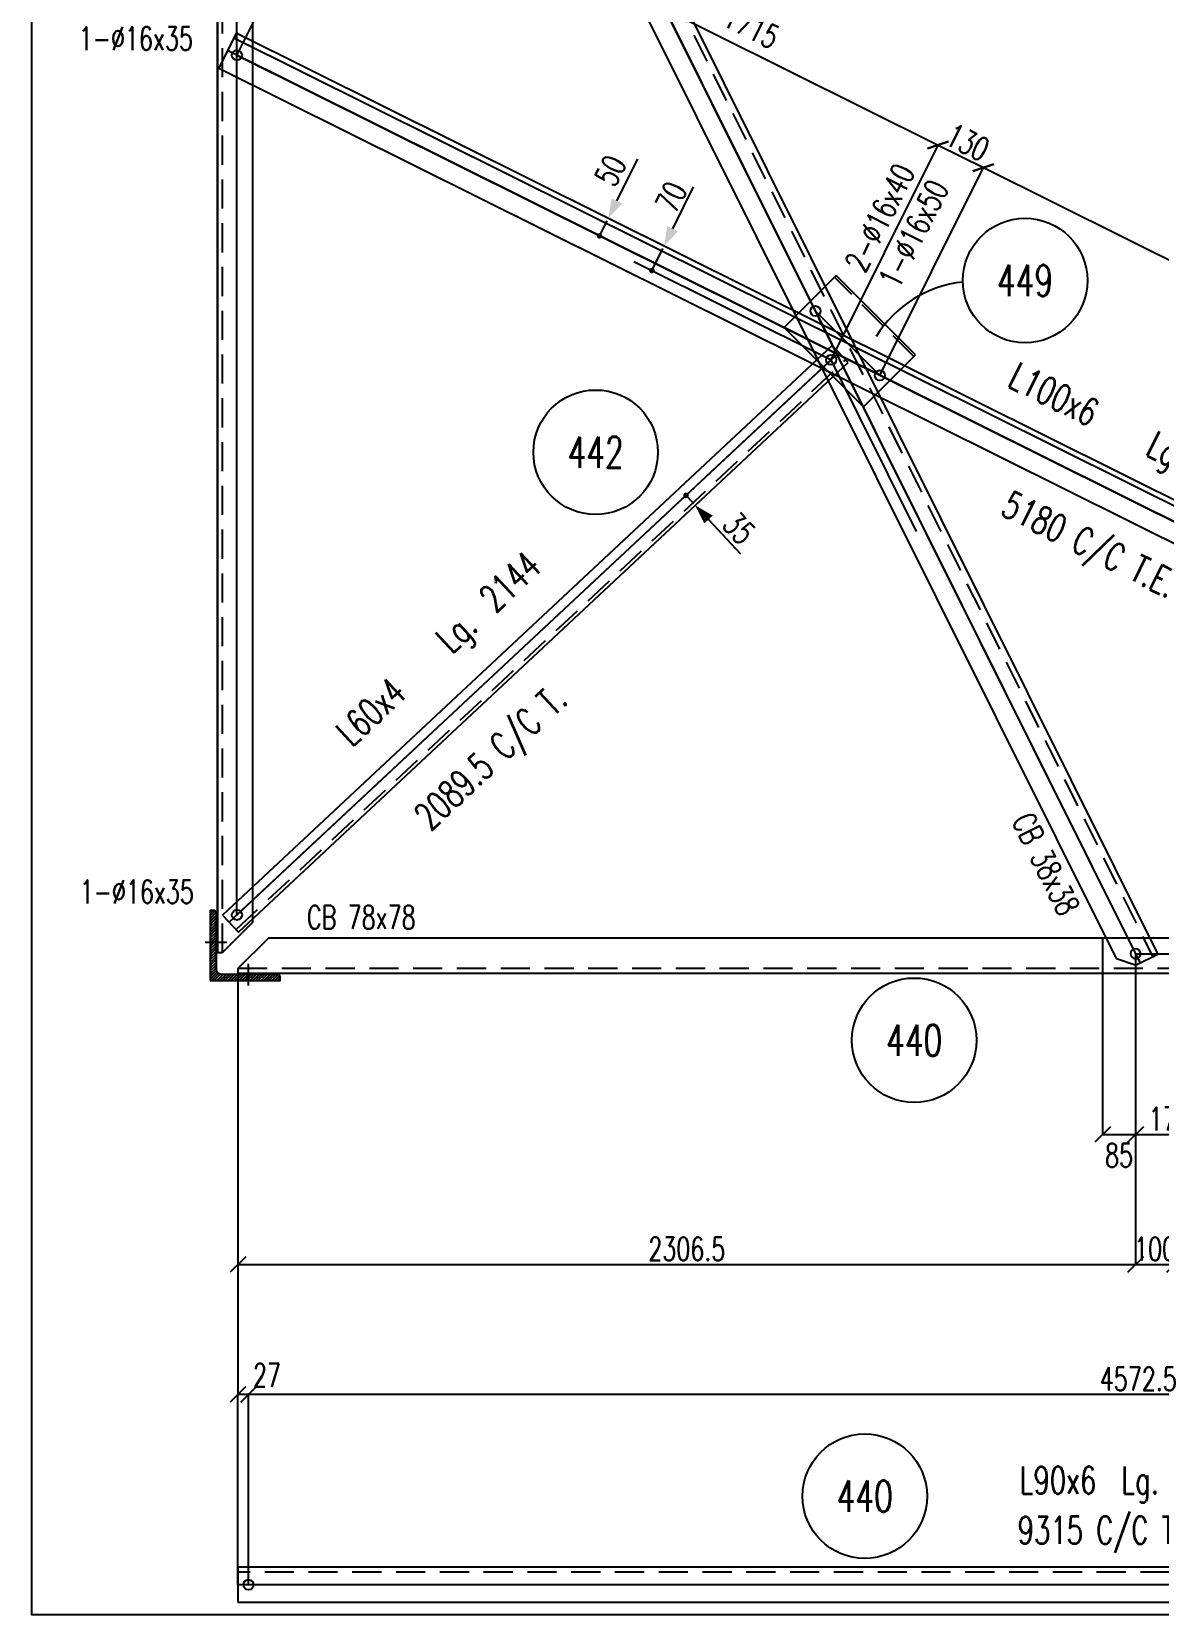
# Model space of a CAD drawing. Extents: x 161763 to 177983, y -163675 to -152195.
# Drawn here: x 161763 to 164660, y -163675 to -159608 of the extents above; entities that cross this region are included whole.
import ezdxf
from ezdxf.enums import TextEntityAlignment as Align

# ---------------------------------------------------------------- set-up
doc = ezdxf.new("R2010")
doc.units = 0
doc.header["$LTSCALE"] = 150
doc.header["$MEASUREMENT"] = 0
doc.linetypes.add('DASHED', pattern=[0.75, 0.5, -0.25])
doc.layers.get('0').update_dxf_attribs({"linetype": 'CONTINUOUS'})
doc.layers.get('DEFPOINTS').update_dxf_attribs({"linetype": 'CONTINUOUS'})
for name, color, linetype in [('ASSI', 6, 'CONTINUOUS'), ('BOLLINI_1', 7, 'CONTINUOUS'), ('FORI', 2, 'CONTINUOUS'), ('LINEA_ANG', 2, 'CONTINUOUS'), ('LINEE_PIASTRE', 2, 'CONTINUOUS'), ('LS', 7, 'CONTINUOUS'), ('PIASTRE', 5, 'CONTINUOUS'), ('QT_MAL', 7, 'CONTINUOUS'), ('QT_MPR', 7, 'CONTINUOUS'), ('TRAT-Y', 7, 'DASHED')]:
    doc.layers.add(name, color=color, linetype=linetype)
doc.styles.add('QUOTE', font='ROMANS8.SHX', dxfattribs={"width": 0.7})
doc.styles.add('RQL', font='ROMANS8.SHX', dxfattribs={"width": 0.7})
doc.styles.add('RS', font='ROMANS8.shx', dxfattribs={"width": 0.7})
doc.styles.get("Standard").update_dxf_attribs({"font": 'ROMANS8.SHX', "width": 0.7})
doc.dimstyles.new('FRECCE1', dxfattribs={"dimtxt": 60, "dimasz": 6.6667, "dimexe": 0, "dimexo": 0, "dimgap": 1, "dimtad": 1, "dimzin": 0, "dimdsep": 46, "dimtxsty": 'RS', "dimblk1": 'QUOTP', "dimblk2": 'QUOTF', "dimsah": 1, "dimcen": 0, "dimclrd": 2, "dimclre": 2, "dimclrt": 7, "dimadec": 0, "dimazin": 0, "dimtfac": 1, "dimtix": 1, "dimtmove": 2, "dimatfit": 3, "dimldrblk": 'QUOTP', "dimfxl": 1, "dimtolj": 1, "dimtzin": 0, "dimarcsym": 0})
doc.dimstyles.new('TRATTO', dxfattribs={"dimscale": 0, "dimtxt": 60, "dimasz": 40, "dimexe": 0, "dimexo": 0, "dimgap": 10, "dimtad": 1, "dimrnd": 0.5, "dimdsep": 46, "dimtxsty": 'RS', "dimblk1": 'OBLIQUE', "dimblk2": 'OBLIQUE', "dimsah": 1, "dimcen": 0.09, "dimclrd": 2, "dimclre": 2, "dimclrt": 7, "dimadec": 0, "dimazin": 0, "dimtfac": 1, "dimtix": 1, "dimtmove": 2, "dimatfit": 3, "dimfxl": 1, "dimtolj": 1, "dimtzin": 0, "dimarcsym": 0})

# ---------------------------------------------------------------- blocks, each defined once
blk = doc.blocks.new('ASSE98')
blk.add_line((0, 0), (1, 0))
at = {"color": 7, "style": 'QUOTE', "width": 0.5, "flags": 1}
for tag, p in [('TI', (1.38308, 6.82731)), ('DI_S', (1.38308, 6.42178)), ('D_S', (1.38308, 6.02092)), ('E_S', (1.38308, 5.68065)), ('NFORI', (1.36454, 5.29792)), ('ALAR', (1.36349, 4.93246)), ('FAM', (1.3775, 4.54645)), ('ALA', (1.38308, 4.19257)), ('DISP2', (1.38308, 3.84971)), ('DISP1', (1.38308, 3.50686)), ('PINZAF', (1.38308, 3.164)), ('PINZAI', (1.38308, 2.82114)), ('TRP', (1.38308, 2.47829)), ('NP', (1.38308, 2.13543)), ('SV', (1.38308, 1.79257)), ('PESO', (1.38308, 1.44971)), ('QUA', (1.38308, 1.10686)), ('LUN', (1.38308, 0.764)), ('PROF', (1.38308, 0.42114)), ('POS', (1.38308, 0.07829))]:
    blk.add_attdef(tag, p, '', height=0.2, dxfattribs=at)
at = {"color": 7, "flags": 1}
for tag, p in [('LAV1', (3.07431, 6.82847)), ('LAV2', (3.07431, 6.49513)), ('LAV3', (3.07431, 6.1618)), ('LAV4', (3.07431, 5.82847)), ('LAV5', (3.07431, 5.49513)), ('LAV6', (3.07431, 5.1618)), ('LAV7', (3.07431, 4.82847)), ('LAV8', (3.07431, 4.49513)), ('LAV9', (3.07431, 4.1618)), ('LAV10', (3.07431, 3.82847))]:
    blk.add_attdef(tag, p, '', height=0.2, dxfattribs=at)
blk = doc.blocks.new('16')
blk.add_circle((0, 0), 1)
blk = doc.blocks.new('_OBLIQUE')
at = {"color": 0, "linetype": 'ByBlock'}
blk.add_line((-0.5, -0.5), (0.5, 0.5), dxfattribs=at)
blk = doc.blocks.new('*D14')
at = {"layer": 'DEFPOINTS', "color": 0, "transparency": 16777216}
for p in [(164599.1, -161977.7), (164699.1, -162524.4), (164699.1, -162776.3)]:
    blk.add_point(p, dxfattribs=at)
at = {"layer": 'QT_MPR', "color": 2, "lineweight": -2, "transparency": 16777216}
for p, q in [((164599.1, -161977.7), (164599.1, -162776.3)), ((164699.1, -162524.4), (164699.1, -162776.3)), ((164599.1, -162776.3), (164699.1, -162776.3))]:
    blk.add_line(p, q, dxfattribs=at)
at = {"layer": 'QT_MPR', "color": 2, "lineweight": -2, "transparency": 16777216, "xscale": 40, "yscale": 40, "zscale": 40, "rotation": 180}
blk.add_blockref('_OBLIQUE', (164599.1, -162776.3), dxfattribs=at)
at = {"layer": 'QT_MPR', "color": 2, "lineweight": -2, "transparency": 16777216, "xscale": 40, "yscale": 40, "zscale": 40}
blk.add_blockref('_OBLIQUE', (164699.1, -162776.3), dxfattribs=at)
at = {"layer": 'QT_MPR', "color": 7, "transparency": 16777216, "insert": (164649.1, -162736.3), "char_height": 60, "attachment_point": 5, "style": 'RS'}
blk.add_mtext('\\A1;100', dxfattribs=at)
blk = doc.blocks.new('*D20')
at = {"layer": 'DEFPOINTS', "color": 0, "transparency": 16777216}
for p in [(164599.1, -161977.7), (162292.8, -162027.7), (164599.1, -162776.3)]:
    blk.add_point(p, dxfattribs=at)
at = {"layer": 'QT_MPR', "color": 2, "lineweight": -2, "transparency": 16777216}
for p, q in [((164599.1, -161977.7), (164599.1, -162776.3)), ((162292.8, -162027.7), (162292.8, -162776.3)), ((162292.8, -162776.3), (164599.1, -162776.3))]:
    blk.add_line(p, q, dxfattribs=at)
at = {"layer": 'QT_MPR', "color": 2, "lineweight": -2, "transparency": 16777216, "xscale": 40, "yscale": 40, "zscale": 40, "rotation": 180}
blk.add_blockref('_OBLIQUE', (162292.8, -162776.3), dxfattribs=at)
at = {"layer": 'QT_MPR', "color": 2, "lineweight": -2, "transparency": 16777216, "xscale": 40, "yscale": 40, "zscale": 40}
blk.add_blockref('_OBLIQUE', (164599.1, -162776.3), dxfattribs=at)
at = {"layer": 'QT_MPR', "color": 7, "transparency": 16777216, "insert": (163446, -162736.3), "char_height": 60, "attachment_point": 5, "style": 'RS'}
blk.add_mtext('\\A1;2306.5', dxfattribs=at)
blk = doc.blocks.new('*D25')
at = {"layer": 'DEFPOINTS', "color": 0, "transparency": 16777216}
for p in [(162319.8, -163110.4), (162319.8, -163599.4), (166892.1, -163599.4)]:
    blk.add_point(p, dxfattribs=at)
at = {"layer": 'QT_MPR', "color": 2, "lineweight": -2, "transparency": 16777216}
for p, q in [((162319.8, -163599.4), (162319.8, -163110.4)), ((166892.1, -163110.4), (162319.8, -163110.4)), ((166892.1, -163599.4), (166892.1, -163110.4))]:
    blk.add_line(p, q, dxfattribs=at)
at = {"layer": 'QT_MPR', "color": 2, "lineweight": -2, "transparency": 16777216, "xscale": 40, "yscale": 40, "zscale": 40, "rotation": 180}
blk.add_blockref('_OBLIQUE', (162319.8, -163110.4), dxfattribs=at)
at = {"layer": 'QT_MPR', "color": 2, "lineweight": -2, "transparency": 16777216, "xscale": 40, "yscale": 40, "zscale": 40}
blk.add_blockref('_OBLIQUE', (166892.1, -163110.4), dxfattribs=at)
at = {"layer": 'QT_MPR', "color": 7, "transparency": 16777216, "insert": (164605.9, -163070.4), "char_height": 60, "attachment_point": 5, "style": 'RS'}
blk.add_mtext('\\A1;4572.5', dxfattribs=at)
blk = doc.blocks.new('*D27')
at = {"layer": 'DEFPOINTS', "color": 0, "transparency": 16777216}
for p in [(162292.3, -163110.4), (162292.3, -163599.4), (162319.8, -163599.4)]:
    blk.add_point(p, dxfattribs=at)
at = {"layer": 'QT_MPR', "color": 2, "lineweight": -2, "transparency": 16777216}
for p, q in [((162292.3, -163599.4), (162292.3, -163110.4)), ((162319.8, -163110.4), (162292.3, -163110.4)), ((162319.8, -163599.4), (162319.8, -163110.4))]:
    blk.add_line(p, q, dxfattribs=at)
at = {"layer": 'QT_MPR', "color": 2, "lineweight": -2, "transparency": 16777216, "xscale": 40, "yscale": 40, "zscale": 40, "rotation": 180}
blk.add_blockref('_OBLIQUE', (162292.3, -163110.4), dxfattribs=at)
at = {"layer": 'QT_MPR', "color": 2, "lineweight": -2, "transparency": 16777216, "xscale": 40, "yscale": 40, "zscale": 40}
blk.add_blockref('_OBLIQUE', (162319.8, -163110.4), dxfattribs=at)
at = {"layer": 'QT_MPR', "color": 7, "transparency": 16777216, "insert": (162367.4, -163061.2), "char_height": 60, "attachment_point": 5, "style": 'RS'}
blk.add_mtext('\\A1;27', dxfattribs=at)
blk = doc.blocks.new('*D33')
at = {"layer": 'DEFPOINTS', "color": 0, "transparency": 16777216}
for p in [(164514.1, -161937.7), (164599.1, -161977.7), (164599.1, -162442.3)]:
    blk.add_point(p, dxfattribs=at)
at = {"layer": 'LS', "color": 2, "lineweight": -2, "transparency": 16777216}
for p, q in [((164514.1, -161937.7), (164514.1, -162442.3)), ((164599.1, -161977.7), (164599.1, -162442.3)), ((164514.1, -162442.3), (164599.1, -162442.3))]:
    blk.add_line(p, q, dxfattribs=at)
at = {"layer": 'LS', "color": 2, "lineweight": -2, "transparency": 16777216, "xscale": 40, "yscale": 40, "zscale": 40, "rotation": 180}
blk.add_blockref('_OBLIQUE', (164514.1, -162442.3), dxfattribs=at)
at = {"layer": 'LS', "color": 2, "lineweight": -2, "transparency": 16777216, "xscale": 40, "yscale": 40, "zscale": 40}
blk.add_blockref('_OBLIQUE', (164599.1, -162442.3), dxfattribs=at)
at = {"layer": 'LS', "color": 7, "transparency": 16777216, "insert": (164556.6, -162495.8), "char_height": 60, "attachment_point": 5, "style": 'RS'}
blk.add_mtext('\\A1;85', dxfattribs=at)
blk = doc.blocks.new('*D34')
at = {"layer": 'DEFPOINTS', "color": 0, "transparency": 16777216}
for p in [(164774.2, -161937.7), (164599.1, -161977.7), (164774.2, -162442.3)]:
    blk.add_point(p, dxfattribs=at)
at = {"layer": 'LS', "color": 2, "lineweight": -2, "transparency": 16777216}
for p, q in [((164774.2, -161937.7), (164774.2, -162442.3)), ((164599.1, -161977.7), (164599.1, -162442.3)), ((164599.1, -162442.3), (164774.2, -162442.3))]:
    blk.add_line(p, q, dxfattribs=at)
at = {"layer": 'LS', "color": 2, "lineweight": -2, "transparency": 16777216, "xscale": 40, "yscale": 40, "zscale": 40, "rotation": 180}
blk.add_blockref('_OBLIQUE', (164599.1, -162442.3), dxfattribs=at)
at = {"layer": 'LS', "color": 2, "lineweight": -2, "transparency": 16777216, "xscale": 40, "yscale": 40, "zscale": 40}
blk.add_blockref('_OBLIQUE', (164774.2, -162442.3), dxfattribs=at)
at = {"layer": 'LS', "color": 7, "transparency": 16777216, "insert": (164686.7, -162402.3), "char_height": 60, "attachment_point": 5, "style": 'RS'}
blk.add_mtext('\\A1;175', dxfattribs=at)
blk = doc.blocks.new('QUOTP')
at = {"layer": 'ASSI', "color": 2, "const_width": 1.07}
blk.add_lwpolyline([(-0.53, 0, 1), (0.53, 0, 1)], format="xyb", close=True, dxfattribs=at)
blk = doc.blocks.new('QUOTF')
at = {"layer": 'LS', "color": 2}
blk.add_line((7.5, 0), (25.5, 0), dxfattribs=at)
blk.add_solid([(7.5, 2.25), (0, 0), (7.5, -2.25)], dxfattribs=at)
blk = doc.blocks.new('*D69')
at = {"layer": 'DEFPOINTS', "color": 0, "transparency": 16777216}
for p in [(163387.3, -160159.2), (163387.3, -160159.2), (163356.1, -160221.9)]:
    blk.add_point(p, dxfattribs=at)
at = {"layer": 'QT_MAL', "color": 2, "lineweight": -2, "transparency": 16777216}
for p, q in [((163359.1, -160215.9), (163384.3, -160165.2)), ((163387.3, -160159.2), (163387.3, -160159.2))]:
    blk.add_line(p, q, dxfattribs=at)
at = {"layer": 'QT_MAL', "color": 2, "lineweight": -2, "transparency": 16777216, "xscale": 6.6667, "yscale": 6.6667, "zscale": 6.6667}
for name, p, rotation in [('QUOTF', (163387.3, -160159.2), 63.52893555118408), ('QUOTP', (163356.1, -160221.9), 243.5289355511841)]:
    blk.add_blockref(name, p, dxfattribs=dict(at, rotation=rotation))
at = {"layer": 'QT_MAL', "color": 7, "transparency": 16777216, "insert": (163406, -160033.1), "char_height": 60, "attachment_point": 5, "rotation": 63.5289, "style": 'RS'}
blk.add_mtext('\\A1;70', dxfattribs=at)
blk = doc.blocks.new('*D70')
at = {"layer": 'DEFPOINTS', "color": 0, "transparency": 16777216}
for p in [(163244.1, -160087.9), (163244.1, -160087.9), (163221.8, -160132.7)]:
    blk.add_point(p, dxfattribs=at)
at = {"layer": 'QT_MAL', "color": 2, "lineweight": -2, "transparency": 16777216}
for p, q in [((163224.8, -160126.7), (163241.2, -160093.9)), ((163244.1, -160087.9), (163244.1, -160087.9))]:
    blk.add_line(p, q, dxfattribs=at)
at = {"layer": 'QT_MAL', "color": 2, "lineweight": -2, "transparency": 16777216, "xscale": 6.6667, "yscale": 6.6667, "zscale": 6.6667}
for name, p, rotation in [('QUOTF', (163244.1, -160087.9), 63.52893555118408), ('QUOTP', (163221.8, -160132.7), 243.5289355511841)]:
    blk.add_blockref(name, p, dxfattribs=dict(at, rotation=rotation))
at = {"layer": 'QT_MAL', "color": 7, "transparency": 16777216, "insert": (163250, -159965.2), "char_height": 60, "attachment_point": 5, "rotation": 63.5289, "style": 'RS'}
blk.add_mtext('\\A1;50', dxfattribs=at)
blk = doc.blocks.new('xxx')
blk.add_circle((0, 0), 8)
at = {"color": 3, "style": 'RQL', "width": 0.7}
blk.add_attdef('POS', text='', height=4, dxfattribs=at).set_placement((0, 0), align=Align.MIDDLE)
at = {"style": 'RQL', "width": 0.7, "flags": 1}
for tag, p in [('POS1', (-0.39, -5.42)), ('TIPO', (-0.39, -8.66))]:
    blk.add_attdef(tag, p, '', height=2, dxfattribs=at)
blk = doc.blocks.new('*D35')
at = {"layer": 'DEFPOINTS', "color": 0, "transparency": 16777216}
for p in [(162290.2, -159668.8), (164091.5, -159899.3), (163816.7, -160451.2)]:
    blk.add_point(p, dxfattribs=at)
at = {"layer": 'QT_MPR', "color": 2, "lineweight": -2, "transparency": 16777216}
for p, q in [((162290.2, -159668.8), (162556.1, -159134.7)), ((162556.1, -159134.7), (164091.5, -159899.3)), ((163816.7, -160451.2), (164091.5, -159899.3))]:
    blk.add_line(p, q, dxfattribs=at)
at = {"layer": 'QT_MPR', "color": 2, "lineweight": -2, "transparency": 16777216, "xscale": 40, "yscale": 40, "zscale": 40}
for p, rotation in [((162556.1, -159134.7), 153.5289355511841), ((164091.5, -159899.3), 333.5289355511841)]:
    blk.add_blockref('_OBLIQUE', p, dxfattribs=dict(at, rotation=rotation))
at = {"layer": 'QT_MPR', "color": 7, "transparency": 16777216, "insert": (163611.8, -159595.6), "char_height": 60, "attachment_point": 5, "rotation": 333.5289, "style": 'RS'}
blk.add_mtext('\\A1;1715', dxfattribs=at)
blk = doc.blocks.new('*D36')
at = {"layer": 'DEFPOINTS', "color": 0, "transparency": 16777216}
for p in [(163942, -160491.3), (165645.3, -160672.9), (165379.3, -161207)]:
    blk.add_point(p, dxfattribs=at)
at = {"layer": 'QT_MPR', "color": 2, "lineweight": -2, "transparency": 16777216}
for p, q in [((163942, -160491.3), (164207.9, -159957.2)), ((164207.9, -159957.2), (165645.3, -160672.9)), ((165379.3, -161207), (165645.3, -160672.9))]:
    blk.add_line(p, q, dxfattribs=at)
at = {"layer": 'QT_MPR', "color": 2, "lineweight": -2, "transparency": 16777216, "xscale": 40, "yscale": 40, "zscale": 40}
for p, rotation in [((164207.9, -159957.2), 153.5289355511841), ((165645.3, -160672.9), 333.5289355511841)]:
    blk.add_blockref('_OBLIQUE', p, dxfattribs=dict(at, rotation=rotation))
at = {"layer": 'QT_MPR', "color": 7, "transparency": 16777216, "insert": (164886.2, -160250.3), "char_height": 60, "attachment_point": 5, "rotation": 333.5289, "style": 'RS'}
blk.add_mtext('\\A1;1606', dxfattribs=at)
blk = doc.blocks.new('bull')
at = {"style": 'RS', "width": 0.7, "flags": 1}
for tag, p in [('NN', (-12.25, 0)), ('DIAMETRO', (0, -4.86)), ('SERRAGGIO', (0, -9.71)), ('LUNGHEZZA', (0, -14.57)), ('NB', (0, -19.43)), ('TIPO', (0, -24.12)), ('EL', (-0.14, -29))]:
    blk.add_attdef(tag, p, '', height=3, dxfattribs=at)
at = {"style": 'RS', "width": 0.7}
blk.add_attdef('BULLONE', (0, 0), '', height=3, dxfattribs=at)
blk = doc.blocks.new('MRKR_98')
blk.add_point((0, 0))
at = {"color": 7, "style": 'QUOTE', "width": 0.5, "flags": 1}
for tag, p in [('TI', (3.73, 6.83)), ('DI_S', (3.73, 6.42)), ('D_S', (3.73, 6.02)), ('AUX2', (3.71, 4.93)), ('NFORI', (3.72, 5.3)), ('AUX1', (3.73, 4.19)), ('E_S', (3.73, 5.68)), ('FAM', (3.73, 4.55)), ('COMMESSA', (3.73, 3.85)), ('MD', (3.73, 3.51)), ('MP', (3.73, 3.16)), ('LARGHEZZA', (3.73, 2.82)), ('SPESSORE', (3.73, 2.48)), ('NP', (3.73, 2.14)), ('SV', (3.73, 1.79)), ('PESO', (3.73, 1.45)), ('QUA', (3.73, 1.11)), ('LUN', (3.73, 0.76)), ('PROF', (3.73, 0.42)), ('POS', (3.73, 0.08))]:
    blk.add_attdef(tag, p, '', height=0.2, dxfattribs=at)
at = {"color": 7, "flags": 1}
for tag, p in [('LAV1', (5.26, 6.88)), ('LAV2', (5.26, 6.55)), ('LAV3', (5.26, 6.21)), ('LAV4', (5.26, 5.88)), ('LAV5', (5.26, 5.55)), ('LAV6', (5.26, 5.21)), ('LAV7', (5.26, 4.88)), ('LAV8', (5.26, 4.55)), ('LAV9', (5.26, 4.21)), ('LAV10', (5.26, 3.88))]:
    blk.add_attdef(tag, p, '', height=0.2, dxfattribs=at)
blk = doc.blocks.new('*D84')
at = {"layer": 'DEFPOINTS', "color": 0, "transparency": 16777216}
for p in [(164207.9, -159957.2), (163816.7, -160451.2), (163942, -160491.3)]:
    blk.add_point(p, dxfattribs=at)
at = {"layer": 'QT_MPR', "color": 2, "lineweight": -2, "transparency": 16777216}
for p, q in [((163816.7, -160451.2), (164091.5, -159899.3)), ((164091.5, -159899.3), (164207.9, -159957.2)), ((163942, -160491.3), (164207.9, -159957.2))]:
    blk.add_line(p, q, dxfattribs=at)
at = {"layer": 'QT_MPR', "color": 2, "lineweight": -2, "transparency": 16777216, "xscale": 40, "yscale": 40, "zscale": 40}
for p, rotation in [((164091.5, -159899.3), 153.528935551184), ((164207.9, -159957.2), 333.528935551184)]:
    blk.add_blockref('_OBLIQUE', p, dxfattribs=dict(at, rotation=rotation))
at = {"layer": 'QT_MPR', "color": 7, "transparency": 16777216, "insert": (164167.5, -159892.4), "char_height": 60, "attachment_point": 5, "rotation": 333.5289, "style": 'RS'}
blk.add_mtext('\\A1;130', dxfattribs=at)
blk = doc.blocks.new('*D85')
at = {"layer": 'DEFPOINTS', "color": 0, "transparency": 16777216}
for p in [(163443.7, -160799.9), (163467.6, -160825.4), (163467.6, -160825.4)]:
    blk.add_point(p, dxfattribs=at)
at = {"layer": 'QT_MAL', "color": 2, "lineweight": -2, "transparency": 16777216}
blk.add_line((163448.2, -160804.7), (163463, -160820.6), dxfattribs=at)
at = {"layer": 'QT_MAL', "color": 2, "lineweight": -2, "transparency": 16777216, "xscale": 6.6667, "yscale": 6.6667, "zscale": 6.6667}
for name, p, rotation in [('QUOTP', (163443.7, -160799.9), 133.0683386357119), ('QUOTF', (163467.6, -160825.4), 313.0683386357119)]:
    blk.add_blockref(name, p, dxfattribs=dict(at, rotation=rotation))
at = {"layer": 'QT_MAL', "color": 7, "transparency": 16777216, "insert": (163580, -160884.3), "char_height": 60, "attachment_point": 5, "rotation": 313.0683, "style": 'RS'}
blk.add_mtext('\\A1;35', dxfattribs=at)

msp = doc.modelspace()

# ---------------------------------------------------------------- hatches: boundary and pattern name
at = {"layer": 'LS'}
h = msp.add_hatch(dxfattribs=at)
h.set_pattern_fill('_U', color=6, scale=5, angle=45, style=0, pattern_type=0)
h.set_pattern_definition([(45, (62756.58, -43231.062), (-3.5355339, 3.5355339), [])])
edge = h.paths.add_edge_path()
edge.add_line((162221.189, -162046.703), (162401.189, -162046.703))
edge.add_line((162401.189, -162046.703), (162401.189, -162036.703))
edge.add_arc((162395.189, -162036.703), 6, 0, 90)
edge.add_line((162395.189, -162030.703), (162249.189, -162030.703))
edge.add_arc((162249.189, -162018.703), 12, 180, 270, ccw=False)
edge.add_line((162237.189, -162018.703), (162237.189, -161872.703))
edge.add_arc((162231.189, -161872.703), 6, 0, 90)
edge.add_line((162231.189, -161866.703), (162221.189, -161866.703))
edge.add_line((162221.189, -161866.703), (162221.189, -162046.703))

# ---------------------------------------------------------------- linework, layer by layer
at = {"layer": 'LINEA_ANG'}
for p, q in [((162240.189, -161975.096), (162240.189, -152606.096)), ((162330.189, -152684.096), (162330.189, -161897.096)), ((162322.912, -157294.372), (164655.945, -161979.637)), ((164549.491, -161990.195), (162254.346, -157381.019)), ((162288.255, -159611.947), (162243.68, -159701.463)), ((166973.52, -161944.98), (162288.255, -159611.947)), ((162243.68, -159701.463), (166894.93, -162017.558)), ((163819.67, -160414.196), (162253.393, -161878.27)), ((163860.642, -160458.029), (163819.67, -160414.196)), ((162294.365, -161922.103), (163860.642, -160458.029)), ((162253.393, -161878.27), (162294.365, -161922.103)), ((162330.189, -161897.096), (162252.189, -161975.096)), ((162370.796, -161937.703), (162292.796, -162015.703)), ((171583.796, -161937.703), (162370.796, -161937.703)), ((162252.189, -161975.096), (162240.189, -161975.096)), ((164549.491, -161990.195), (164600.445, -162007.273)), ((164655.945, -161979.637), (164600.445, -162007.273)), ((162292.796, -162015.703), (162292.796, -162027.703)), ((162292.796, -162027.703), (171661.796, -162027.703)), ((171661.332, -163554.359), (162292.332, -163554.359)), ((162292.332, -163554.359), (162292.332, -163644.359)), ((162292.332, -163644.359), (171661.332, -163644.359))]:
    msp.add_line(p, q, dxfattribs=at)
at = {"layer": 'LINEA_ANG', "color": 2}
msp.add_line((166967.28, -161957.512), (162282.015, -159624.479), dxfattribs=at)
at = {"layer": 'LINEE_PIASTRE'}
for p, q in [((163829.496, -160234.749), (163695.853, -160368.393)), ((164033.143, -160438.396), (163829.496, -160234.749)), ((163695.853, -160368.393), (163899.499, -160572.039)), ((163899.499, -160572.039), (164033.143, -160438.396))]:
    msp.add_line(p, q, dxfattribs=at)
at = {"layer": 'LS', "color": 6}
for p, q in [((162290.189, -161878.096), (162290.189, -154912.891)), ((162290.189, -157340.828), (164599.126, -161977.703)), ((162290.189, -159668.766), (166927.064, -161977.703)), ((163310.036, -160198.942), (163816.671, -160451.221)), ((163776.627, -160325.936), (163941.956, -160491.265)), ((162290.189, -161878.096), (163816.671, -160451.221)), ((164036.29, -160892.268), (163816.671, -160451.221)), ((162208.803, -161948.096), (162264.463, -161948.096)), ((162319.796, -162059.089), (162319.796, -162003.429)), ((164599.126, -161977.703), (171564.332, -161977.703))]:
    msp.add_line(p, q, dxfattribs=at)
at = {"layer": 'LS', "color": 2}
msp.add_line((162292.796, -162776.308), (162292.796, -163110.351), dxfattribs=at)
at = {"layer": 'LS', "color": 8}
msp.add_lwpolyline([(161762.683, -152195.489), (161762.683, -163675.489), (174482.683, -163675.489), (174482.683, -162075.489), (177982.683, -162075.489), (177982.683, -152195.489), (161762.683, -152195.489)], close=True, dxfattribs=at)
at = {"layer": 'LS', "color": 6}
msp.add_lwpolyline([(162221.189, -162046.703), (162401.189, -162046.703), (162401.189, -162036.703, 0.41421356), (162395.189, -162030.703), (162249.189, -162030.703, -0.41421356), (162237.189, -162018.703), (162237.189, -161872.703, 0.41421356), (162231.189, -161866.703), (162221.189, -161866.703)], format="xyb", close=True, dxfattribs=at)
msp.add_arc((164185.366, -160545.722), 295.929, 95.882417, 148.589275, dxfattribs=at)
at = {"layer": 'TRAT-Y'}
for p, q in [((162253.189, -161975.096), (162253.189, -152606.096)), ((162310.38, -157300.612), (164643.413, -161985.877)), ((164028.9, -160442.639), (163825.253, -160238.992)), ((162288.219, -161915.528), (163854.496, -160451.454)), ((162292.796, -162014.703), (171661.796, -162014.703)), ((171661.332, -163567.359), (162292.332, -163567.359))]:
    msp.add_line(p, q, dxfattribs=at)

# ---------------------------------------------------------------- block references
at = {"layer": 'ASSI', "xscale": 9369, "rotation": 270}
msp.add_blockref('ASSE98', (162240.189, -152606.096), dxfattribs=at)
at = {"layer": 'ASSI'}
ref = msp.add_blockref('ASSE98', (164611.187, -162001.924), dxfattribs=dict(at, xscale=5234, zscale=5234, rotation=116.471064448816))
ref.add_attrib('LAV2', 'CB 38x38', (164279.48, -161635.519), dxfattribs={"layer": '0', "color": 7, "height": 60, "rotation": -63.528936, "width": 0.7})
ref = msp.add_blockref('ASSE98', (166951.233, -161989.738), dxfattribs=dict(at, xscale=5234, zscale=5234, rotation=153.528935551184))
ref.add_attrib('PROF', 'L100x6', (164266.237, -160517.841), dxfattribs={"layer": '0', "color": 2, "height": 70, "rotation": 333.528936, "style": 'QUOTE', "width": 0.7})
ref.add_attrib('LUN', '5234', (164759.112, -160763.268), dxfattribs={"layer": '0', "color": 2, "height": 70, "rotation": 333.528936, "style": 'QUOTE', "width": 0.7})
ref.add_attrib('PESO', '5180 C/C T.E.', (164248.467, -160848.403), dxfattribs={"layer": '0', "color": 2, "height": 70, "rotation": 333.528936, "style": 'QUOTE', "width": 0.7})
ref.add_attrib('SV', 'Lg.', (164621.138, -160694.564), dxfattribs={"layer": '0', "color": 2, "height": 70, "rotation": 333.528936, "style": 'QUOTE', "width": 0.7})
ref.add_attrib('LAV1', 'CB 38x38', (166231.101, -161782.913), dxfattribs={"layer": '0', "color": 7, "height": 60, "rotation": -26.471064, "width": 0.7})
ref = msp.add_blockref('ASSE98', (162270.464, -161896.534), dxfattribs=dict(at, xscale=2144, zscale=2144, rotation=43.06833863571184))
ref.add_attrib('PROF', 'L60x4', (162585.552, -161448.695), dxfattribs={"layer": '0', "color": 2, "height": 70, "rotation": 43.068339, "style": 'QUOTE', "width": 0.7})
ref.add_attrib('LUN', '2144', (162954.377, -161103.936), dxfattribs={"layer": '0', "color": 2, "height": 70, "rotation": 43.068339, "style": 'QUOTE', "width": 0.7})
ref.add_attrib('PESO', '2089.5 C/C T.', (162786.999, -161664.204), dxfattribs={"layer": '0', "color": 2, "height": 70, "rotation": 43.068339, "style": 'QUOTE', "width": 0.7})
ref.add_attrib('SV', 'Lg.', (162841.777, -161209.189), dxfattribs={"layer": '0', "color": 2, "height": 70, "rotation": 43.068339, "style": 'QUOTE', "width": 0.7})
ref = msp.add_blockref('ASSE98', (162292.796, -162027.703), dxfattribs=dict(at, xscale=9369))
ref.add_attrib('LAV1', 'CB 78x78', (162470.189, -161913.914), dxfattribs={"layer": '0', "color": 7, "height": 60, "width": 0.7})
ref = msp.add_blockref('ASSE98', (171661.332, -163599.359), dxfattribs=dict(at, xscale=9369, rotation=180))
ref.add_attrib('PROF', 'L90x6', (164300.781, -163365.723), dxfattribs={"layer": '0', "color": 2, "height": 70, "style": 'QUOTE', "width": 0.7})
ref.add_attrib('PESO', '9315 C/C T.E.', (164295.977, -163494.352), dxfattribs={"layer": '0', "color": 2, "height": 70, "style": 'QUOTE', "width": 0.7})
ref.add_attrib('SV', 'Lg.', (164561.914, -163365.723), dxfattribs={"layer": '0', "color": 2, "height": 70, "style": 'QUOTE', "width": 0.7})
at = {"layer": 'BOLLINI_1', "xscale": 20, "yscale": 20, "zscale": 20}
for p, values in [((164314.994, -160247.618), {'POS': '449'}), ((163211.72, -160688.896), {'POS': '442'}), ((164030.167, -162200.079), {'POS': '440'}), ((163903.198, -163371.864), {'POS': '440'})]:
    msp.add_blockref('xxx', p, dxfattribs=at).add_auto_attribs(values)
at = {"layer": 'FORI', "xscale": 13, "yscale": 13, "zscale": 13}
for p in [(162290.189, -159668.766), (163776.627, -160325.936), (163816.671, -160451.221), (163941.956, -160491.265), (162290.189, -161878.096), (162319.796, -163599.359)]:
    msp.add_blockref('16', p, dxfattribs=at)
at = {"layer": 'FORI', "xscale": -13, "yscale": 13, "zscale": 13, "rotation": 270}
msp.add_blockref('16', (164599.126, -161977.703), dxfattribs=at)
at = {"layer": 'LS', "color": 7, "xscale": 20, "yscale": 20, "zscale": 20}
for p in [(161883.559, -159655.587), (161885.998, -161848.336)]:
    msp.add_blockref('bull', p, dxfattribs=at).add_auto_attribs({'BULLONE': '1-%%c16x35                '})
at = {"layer": 'LS', "color": 7, "xscale": 20, "yscale": 20, "zscale": 20, "rotation": 63.52893555118359}
for p, values in [((163903.253, -160230.693), {'BULLONE': '2-%%c16x40                '}), ((163990.066, -160272.047), {'BULLONE': '1-%%c16x50                '})]:
    msp.add_blockref('bull', p, dxfattribs=at).add_auto_attribs(values)
at = {"layer": 'PIASTRE', "xscale": 20, "yscale": 20, "zscale": 20, "rotation": 315.0000000000001}
msp.add_blockref('MRKR_98', (163695.853, -160368.393), dxfattribs=at)

# ---------------------------------------------------------------- dimensions: what is measured, and where the dimension line sits
at = {"layer": 'LS'}
dim = msp.add_linear_dim(base=(164599.126, -162442.264), p1=(164514.122, -161937.703), p2=(164599.126, -161977.703), angle=180, dimstyle='TRATTO', override={"dimscale": 1}, dxfattribs=at)
dim.commit()
dim.dimension.update_dxf_attribs({"geometry": '*D33', "text_midpoint": (164556.624, -162495.791), "dimtype": 160})
dim = msp.add_linear_dim(base=(164774.222, -162442.264), p1=(164599.126, -161977.703), p2=(164774.222, -161937.703), angle=180, dimstyle='TRATTO', override={"dimscale": 1}, dxfattribs=at)
dim.commit()
dim.dimension.update_dxf_attribs({"geometry": '*D34', "text_midpoint": (164686.674, -162402.264)})
at = {"layer": 'QT_MAL'}
for base, p1, p2, angle, text, picture, middle in [((163244.13, -160087.926), (163221.842, -160132.684), (163244.13, -160087.926), 63.528936, '50', '*D70', (163250.029, -159965.219)), ((163387.321, -160159.228), (163356.119, -160221.889), (163387.321, -160159.228), 63.528936, '70', '*D69', (163406.037, -160033.065)), ((163467.595, -160825.429), (163443.694, -160799.86), (163467.595, -160825.429), 313.068339, '35', '*D85', (163580.041, -160884.345))]:
    dim = msp.add_linear_dim(base=base, p1=p1, p2=p2, angle=angle, text=text, dimstyle='FRECCE1', dxfattribs=at)
    dim.commit()
    dim.dimension.update_dxf_attribs({"geometry": picture, "text_midpoint": middle, "dimtype": 160})
at = {"layer": 'QT_MPR'}
for base, p1, p2, text, picture, middle in [((164091.522, -159899.256), (162290.189, -159668.766), (163816.671, -160451.221), '1715', '*D35', (163611.79, -159595.604)), ((165645.262, -160672.942), (163941.956, -160491.265), (165379.325, -161207.004), '1606', '*D36', (164886.222, -160250.293))]:
    dim = msp.add_linear_dim(base=base, p1=p1, p2=p2, angle=333.528936, text=text, dimstyle='TRATTO', override={"dimscale": 1}, dxfattribs=at)
    dim.commit()
    dim.dimension.update_dxf_attribs({"geometry": picture, "text_midpoint": middle, "dimtype": 160})
dim = msp.add_linear_dim(base=(164207.893, -159957.203), p1=(163816.671, -160451.221), p2=(163941.956, -160491.265), angle=333.528936, dimstyle='TRATTO', override={"dimscale": 1}, dxfattribs=at)
dim.commit()
dim.dimension.update_dxf_attribs({"geometry": '*D84', "text_midpoint": (164167.538, -159892.423)})
for base, p1, p2, text, picture, middle in [((164599.126, -162776.308), (162292.796, -162027.703), (164599.126, -161977.703), '2306.5', '*D20', (163445.961, -162736.308)), ((164699.126, -162776.308), (164599.126, -161977.703), (164699.126, -162524.443), '100', '*D14', (164649.126, -162736.308)), ((162292.332, -163110.351), (162319.796, -163599.359), (162292.332, -163599.359), '27', '*D27', (162367.391, -163061.182)), ((162319.796, -163110.351), (166892.064, -163599.359), (162319.796, -163599.359), '4572.5', '*D25', (164605.93, -163070.351))]:
    dim = msp.add_linear_dim(base=base, p1=p1, p2=p2, text=text, dimstyle='TRATTO', override={"dimscale": 1}, dxfattribs=at)
    dim.commit()
    dim.dimension.update_dxf_attribs({"geometry": picture, "text_midpoint": middle, "dimtype": 160})

doc.saveas('drawing.dxf')
